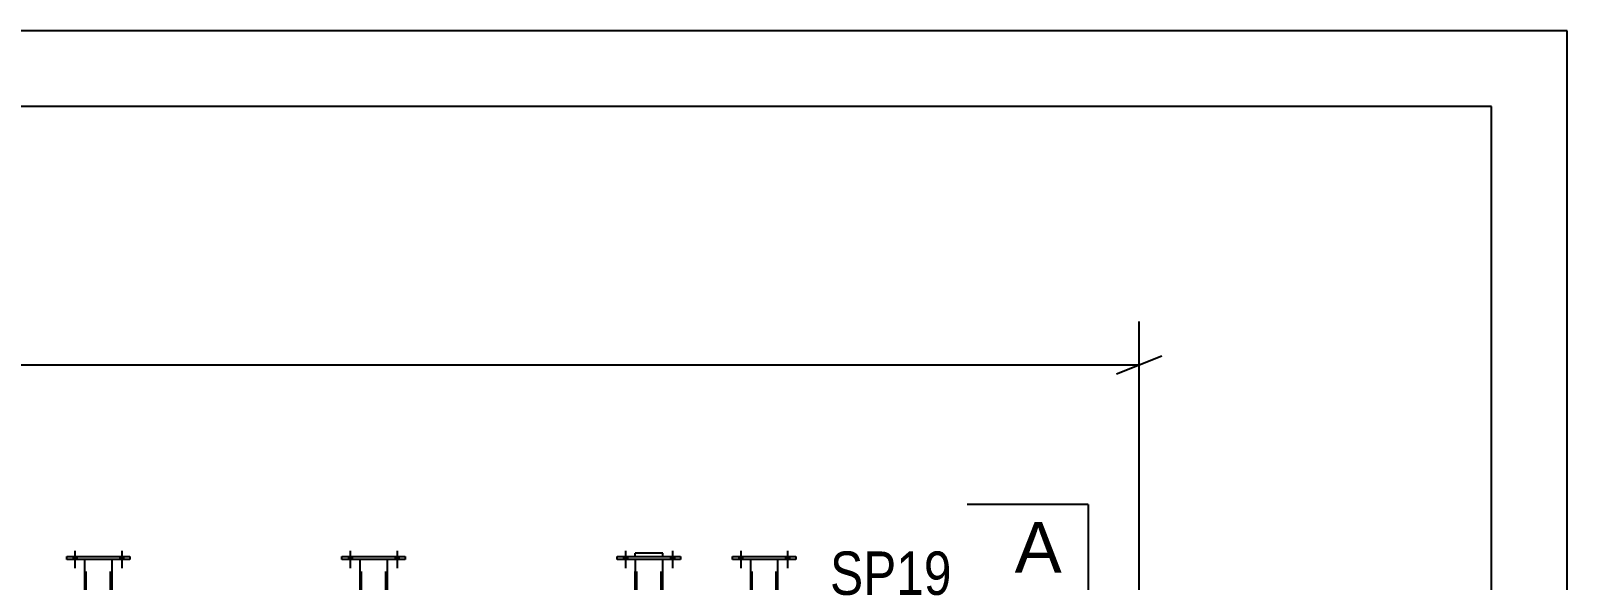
# Model space of a CAD drawing. Header units: millimetres. Extents: x -834 to 355, y -855 to -14.
# Drawn here: x 253.6 to 355, y -50.6 to -14.3 of the extents above; entities that cross this region are included whole.
import ezdxf

# ---------------------------------------------------------------- set-up
doc = ezdxf.new("R2010")
doc.units = ezdxf.units.MM
doc.linetypes.add('DXK_LINE_DOT2', pattern=[3.9198, 1.9599, -1.9599])
doc.styles.add('Arial', font='ARIAL.TTF', dxfattribs={"height": 0.2})
doc.styles.add('Arial Narrow', font='ARIALN.TTF', dxfattribs={"height": 0.2})

# ---------------------------------------------------------------- blocks, each defined once
blk = doc.blocks.new('Unknown-570384938-1134')
at = {"color": 5, "linetype": 'Continuous'}
for p, q in [((355.05, -14.33), (-833.95, -14.33)), ((355.05, -855.33), (355.05, -14.33)), ((350.05, -19.33), (-828.95, -19.33)), ((350.05, -850.33), (350.05, -19.33))]:
    blk.add_line(p, q, dxfattribs=at)
blk = doc.blocks.new('Part-570384938-11227 - 10424')
at = {"color": 7, "linetype": 'DXK_LINE_DOT2'}
for p, q in [((274.13, -49.25), (274.13, -49.04)), ((274.13, -49.04), (278.31, -49.04)), ((278.31, -49.25), (274.13, -49.25)), ((278.31, -49.04), (278.31, -49.25))]:
    blk.add_line(p, q, dxfattribs=at)
blk = doc.blocks.new('Bolt-570384938-10472 - 10424')
at = {"linetype": 'Continuous'}
for points in [[(274.8, -49.04), (274.55, -49.04), (274.55, -49.25), (274.8, -49.25)], [(274.8, -49.04), (274.55, -49.04), (274.55, -49.25), (274.8, -49.25)], [(277.89, -49.04), (277.64, -49.04), (277.64, -49.25), (277.89, -49.25)], [(277.89, -49.04), (277.64, -49.04), (277.64, -49.25), (277.89, -49.25)]]:
    blk.add_hatch(color=1, dxfattribs=at).paths.add_polyline_path(points)
at = {"color": 1, "linetype": 'Continuous'}
for p, q in [((274.68, -48.67), (274.68, -49.82)), ((274.68, -48.67), (274.68, -49.82)), ((277.77, -48.67), (277.77, -49.82)), ((277.77, -48.67), (277.77, -49.82)), ((274.55, -49.04), (274.55, -49.25)), ((274.55, -49.04), (274.55, -49.25)), ((274.8, -49.04), (274.8, -49.25)), ((274.8, -49.04), (274.8, -49.25)), ((277.64, -49.04), (277.64, -49.25)), ((277.64, -49.04), (277.64, -49.25)), ((277.89, -49.04), (277.89, -49.25)), ((277.89, -49.04), (277.89, -49.25))]:
    blk.add_line(p, q, dxfattribs=at)
blk = doc.blocks.new('Bolt-570384938-10473 - 10424')
at = {"linetype": 'Continuous'}
for points in [[(256.62, -49.04), (256.37, -49.04), (256.37, -49.25), (256.62, -49.25)], [(256.62, -49.04), (256.37, -49.04), (256.37, -49.25), (256.62, -49.25)], [(259.71, -49.04), (259.46, -49.04), (259.46, -49.25), (259.71, -49.25)], [(259.71, -49.04), (259.46, -49.04), (259.46, -49.25), (259.71, -49.25)]]:
    blk.add_hatch(color=1, dxfattribs=at).paths.add_polyline_path(points)
at = {"color": 1, "linetype": 'Continuous'}
for p, q in [((256.49, -48.67), (256.49, -49.82)), ((256.49, -48.67), (256.49, -49.82)), ((259.59, -48.67), (259.59, -49.82)), ((259.59, -48.67), (259.59, -49.82)), ((256.37, -49.04), (256.37, -49.25)), ((256.37, -49.04), (256.37, -49.25)), ((256.62, -49.04), (256.62, -49.25)), ((256.62, -49.04), (256.62, -49.25)), ((259.46, -49.04), (259.46, -49.25)), ((259.46, -49.04), (259.46, -49.25)), ((259.71, -49.04), (259.71, -49.25)), ((259.71, -49.04), (259.71, -49.25))]:
    blk.add_line(p, q, dxfattribs=at)
blk = doc.blocks.new('Bolt-570384938-11408 - 10424')
at = {"linetype": 'Continuous'}
for points in [[(300.59, -49.04), (300.34, -49.04), (300.34, -49.25), (300.59, -49.25)], [(300.59, -49.04), (300.34, -49.04), (300.34, -49.25), (300.59, -49.25)], [(303.68, -49.04), (303.43, -49.04), (303.43, -49.25), (303.68, -49.25)], [(303.68, -49.04), (303.43, -49.04), (303.43, -49.25), (303.68, -49.25)]]:
    blk.add_hatch(color=1, dxfattribs=at).paths.add_polyline_path(points)
at = {"color": 1, "linetype": 'Continuous'}
for p, q in [((300.46, -48.67), (300.46, -49.82)), ((300.46, -48.67), (300.46, -49.82)), ((303.56, -48.67), (303.56, -49.82)), ((303.56, -48.67), (303.56, -49.82)), ((300.34, -49.04), (300.34, -49.25)), ((300.34, -49.04), (300.34, -49.25)), ((300.59, -49.04), (300.59, -49.25)), ((300.59, -49.04), (300.59, -49.25)), ((303.43, -49.04), (303.43, -49.25)), ((303.43, -49.04), (303.43, -49.25)), ((303.68, -49.04), (303.68, -49.25)), ((303.68, -49.04), (303.68, -49.25))]:
    blk.add_line(p, q, dxfattribs=at)
blk = doc.blocks.new('Bolt-570384938-10510 - 10424')
at = {"linetype": 'Continuous'}
for points in [[(292.99, -49.04), (292.73, -49.04), (292.73, -49.25), (292.99, -49.25)], [(292.99, -49.04), (292.73, -49.04), (292.73, -49.25), (292.99, -49.25)], [(296.08, -49.04), (295.82, -49.04), (295.82, -49.25), (296.08, -49.25)], [(296.08, -49.04), (295.82, -49.04), (295.82, -49.25), (296.08, -49.25)]]:
    blk.add_hatch(color=1, dxfattribs=at).paths.add_polyline_path(points)
at = {"color": 1, "linetype": 'Continuous'}
for p, q in [((292.86, -48.67), (292.86, -49.82)), ((292.86, -48.67), (292.86, -49.82)), ((295.95, -48.67), (295.95, -49.82)), ((295.95, -48.67), (295.95, -49.82)), ((292.73, -49.04), (292.73, -49.25)), ((292.73, -49.04), (292.73, -49.25)), ((292.99, -49.04), (292.99, -49.25)), ((292.99, -49.04), (292.99, -49.25)), ((295.82, -49.04), (295.82, -49.25)), ((295.82, -49.04), (295.82, -49.25)), ((296.08, -49.04), (296.08, -49.25)), ((296.08, -49.04), (296.08, -49.25))]:
    blk.add_line(p, q, dxfattribs=at)
blk = doc.blocks.new('Bolt-570384938-10511 - 10424')
at = {"linetype": 'Continuous'}
for points in [[(274.8, -49.04), (274.55, -49.04), (274.55, -49.25), (274.8, -49.25)], [(274.8, -49.04), (274.55, -49.04), (274.55, -49.25), (274.8, -49.25)], [(277.89, -49.04), (277.64, -49.04), (277.64, -49.25), (277.89, -49.25)], [(277.89, -49.04), (277.64, -49.04), (277.64, -49.25), (277.89, -49.25)]]:
    blk.add_hatch(color=1, dxfattribs=at).paths.add_polyline_path(points)
at = {"color": 1, "linetype": 'Continuous'}
for p, q in [((274.68, -48.67), (274.68, -49.82)), ((274.68, -48.67), (274.68, -49.82)), ((277.77, -48.67), (277.77, -49.82)), ((277.77, -48.67), (277.77, -49.82)), ((274.55, -49.04), (274.55, -49.25)), ((274.55, -49.04), (274.55, -49.25)), ((274.8, -49.04), (274.8, -49.25)), ((274.8, -49.04), (274.8, -49.25)), ((277.64, -49.04), (277.64, -49.25)), ((277.64, -49.04), (277.64, -49.25)), ((277.89, -49.04), (277.89, -49.25)), ((277.89, -49.04), (277.89, -49.25))]:
    blk.add_line(p, q, dxfattribs=at)
blk = doc.blocks.new('Part-570384938-10703 - 10424')
at = {"color": 2, "linetype": 'Continuous'}
for p, q in [((293.49, -49.25), (293.49, -55.91)), ((295.31, -55.91), (295.31, -49.25)), ((293.49, -55.91), (295.31, -55.91))]:
    blk.add_line(p, q, dxfattribs=at)
at = {"color": 7, "linetype": 'DXK_LINE_DOT2'}
for p, q in [((295.31, -49.25), (293.49, -49.25)), ((293.49, -49.25), (293.51, -49.25)), ((293.6, -55.91), (293.6, -49.25)), ((295.2, -55.91), (295.2, -49.25)), ((295.2, -55.91), (295.18, -55.91)), ((295.18, -55.91), (295.2, -55.91)), ((295.2, -55.91), (295.2, -55.91)), ((295.2, -55.91), (295.2, -55.91))]:
    blk.add_line(p, q, dxfattribs=at)
blk = doc.blocks.new('Part-570384938-10706 - 10424')
at = {"color": 2, "linetype": 'Continuous'}
for p, q in [((292.31, -49.25), (292.31, -49.04)), ((292.31, -49.04), (296.49, -49.04)), ((296.49, -49.25), (292.31, -49.25)), ((296.49, -49.04), (296.49, -49.25))]:
    blk.add_line(p, q, dxfattribs=at)
blk = doc.blocks.new('Part-570384938-10709 - 10424')
at = {"color": 2, "linetype": 'Continuous'}
for p, q in [((295.31, -48.82), (293.49, -48.82)), ((293.49, -49.04), (293.49, -48.82)), ((295.31, -49.04), (295.31, -48.82))]:
    blk.add_line(p, q, dxfattribs=at)
at = {"color": 7, "linetype": 'DXK_LINE_DOT2'}
for p, q in [((293.49, -55.91), (293.49, -49.04)), ((293.6, -55.91), (293.6, -48.82)), ((295.2, -55.91), (295.2, -48.82)), ((295.31, -55.91), (295.31, -49.04)), ((295.31, -55.91), (293.49, -55.91))]:
    blk.add_line(p, q, dxfattribs=at)
blk = doc.blocks.new('Part-570384938-10712 - 10424')
at = {"color": 2, "linetype": 'Continuous'}
for p, q in [((275.31, -49.25), (275.31, -55.91)), ((277.13, -55.91), (277.13, -49.25)), ((275.31, -55.91), (277.13, -55.91))]:
    blk.add_line(p, q, dxfattribs=at)
at = {"color": 7, "linetype": 'DXK_LINE_DOT2'}
for p, q in [((277.13, -49.25), (275.31, -49.25)), ((275.31, -49.25), (275.33, -49.25)), ((275.42, -55.91), (275.42, -49.25)), ((277.02, -55.91), (277.02, -49.25)), ((277.01, -55.91), (277, -55.91)), ((277, -55.91), (277.01, -55.91)), ((277.01, -55.91), (277.02, -55.91)), ((277.02, -55.91), (277.01, -55.91))]:
    blk.add_line(p, q, dxfattribs=at)
blk = doc.blocks.new('Part-570384938-10715 - 10424')
at = {"color": 2, "linetype": 'Continuous'}
for p, q in [((274.13, -49.25), (274.13, -49.04)), ((274.13, -49.04), (278.31, -49.04)), ((278.31, -49.25), (274.13, -49.25)), ((278.31, -49.04), (278.31, -49.25))]:
    blk.add_line(p, q, dxfattribs=at)
blk = doc.blocks.new('Part-570384938-10718 - 10424')
at = {"color": 7, "linetype": 'DXK_LINE_DOT2'}
for p, q in [((277.13, -49.25), (275.31, -49.25)), ((275.31, -49.25), (275.31, -55.91)), ((275.33, -49.25), (275.31, -49.25)), ((275.42, -55.91), (275.42, -49.25)), ((277.02, -55.91), (277.02, -49.25)), ((277.13, -55.91), (277.13, -49.25)), ((275.31, -55.91), (277.13, -55.91))]:
    blk.add_line(p, q, dxfattribs=at)
blk = doc.blocks.new('Part-570384938-10721 - 10424')
at = {"color": 2, "linetype": 'Continuous'}
for p, q in [((257.13, -49.25), (257.13, -55.91)), ((258.95, -55.91), (258.95, -49.25)), ((257.13, -55.91), (258.95, -55.91))]:
    blk.add_line(p, q, dxfattribs=at)
at = {"color": 7, "linetype": 'DXK_LINE_DOT2'}
for p, q in [((258.95, -49.25), (257.13, -49.25)), ((257.13, -49.25), (257.15, -49.25)), ((257.24, -55.91), (257.24, -49.25)), ((258.84, -55.91), (258.84, -49.25)), ((258.83, -55.91), (258.81, -55.91)), ((258.81, -55.91), (258.83, -55.91)), ((258.83, -55.91), (258.84, -55.91)), ((258.84, -55.91), (258.83, -55.91))]:
    blk.add_line(p, q, dxfattribs=at)
blk = doc.blocks.new('Part-570384938-10724 - 10424')
at = {"color": 2, "linetype": 'Continuous'}
for p, q in [((255.95, -49.25), (255.95, -49.04)), ((255.95, -49.04), (260.13, -49.04)), ((260.13, -49.25), (255.95, -49.25)), ((260.13, -49.04), (260.13, -49.25))]:
    blk.add_line(p, q, dxfattribs=at)
blk = doc.blocks.new('Part-570384938-10727 - 10424')
at = {"color": 7, "linetype": 'DXK_LINE_DOT2'}
for p, q in [((258.95, -49.25), (257.13, -49.25)), ((257.13, -49.25), (257.13, -55.91)), ((257.15, -49.25), (257.13, -49.25)), ((257.24, -55.91), (257.24, -49.25)), ((258.84, -55.91), (258.84, -49.25)), ((258.95, -55.91), (258.95, -49.25)), ((257.13, -55.91), (258.95, -55.91))]:
    blk.add_line(p, q, dxfattribs=at)
blk = doc.blocks.new('Part-570384938-11404 - 10424')
at = {"color": 2, "linetype": 'Continuous'}
for p, q in [((301.1, -49.25), (301.1, -55.91)), ((302.92, -55.91), (302.92, -49.25)), ((301.1, -55.91), (302.92, -55.91))]:
    blk.add_line(p, q, dxfattribs=at)
at = {"color": 7, "linetype": 'DXK_LINE_DOT2'}
for p, q in [((302.92, -49.25), (301.1, -49.25)), ((301.1, -49.25), (301.12, -49.25)), ((301.21, -55.91), (301.21, -49.25)), ((302.81, -55.91), (302.81, -49.25)), ((302.8, -55.91), (302.78, -55.91)), ((302.78, -55.91), (302.8, -55.91)), ((302.8, -55.91), (302.81, -55.91)), ((302.81, -55.91), (302.8, -55.91))]:
    blk.add_line(p, q, dxfattribs=at)
blk = doc.blocks.new('Part-570384938-11407 - 10424')
at = {"color": 2, "linetype": 'Continuous'}
for p, q in [((299.92, -49.25), (299.92, -49.04)), ((299.92, -49.04), (304.1, -49.04)), ((304.1, -49.25), (299.92, -49.25)), ((304.1, -49.04), (304.1, -49.25))]:
    blk.add_line(p, q, dxfattribs=at)
blk = doc.blocks.new('Part-570384938-11411 - 10424')
at = {"color": 7, "linetype": 'DXK_LINE_DOT2'}
for p, q in [((255.95, -49.25), (255.95, -49.04)), ((255.95, -49.04), (260.13, -49.04)), ((260.13, -49.25), (255.95, -49.25)), ((260.13, -49.04), (260.13, -49.25))]:
    blk.add_line(p, q, dxfattribs=at)
blk = doc.blocks.new('Bolt-570384938-11412 - 10424')
at = {"linetype": 'Continuous'}
for points in [[(256.62, -49.04), (256.37, -49.04), (256.37, -49.25), (256.62, -49.25)], [(256.62, -49.04), (256.37, -49.04), (256.37, -49.25), (256.62, -49.25)], [(259.71, -49.04), (259.46, -49.04), (259.46, -49.25), (259.71, -49.25)], [(259.71, -49.04), (259.46, -49.04), (259.46, -49.25), (259.71, -49.25)]]:
    blk.add_hatch(color=1, dxfattribs=at).paths.add_polyline_path(points)
at = {"color": 1, "linetype": 'Continuous'}
for p, q in [((256.49, -48.67), (256.49, -49.82)), ((256.49, -48.67), (256.49, -49.82)), ((259.59, -48.67), (259.59, -49.82)), ((259.59, -48.67), (259.59, -49.82)), ((256.37, -49.04), (256.37, -49.25)), ((256.37, -49.04), (256.37, -49.25)), ((256.62, -49.04), (256.62, -49.25)), ((256.62, -49.04), (256.62, -49.25)), ((259.46, -49.04), (259.46, -49.25)), ((259.46, -49.04), (259.46, -49.25)), ((259.71, -49.04), (259.71, -49.25)), ((259.71, -49.04), (259.71, -49.25))]:
    blk.add_line(p, q, dxfattribs=at)
blk = doc.blocks.new('StraightDimension-570384938-47967 - 10424')
at = {"color": 7, "linetype": 'Continuous'}
for p, q in [((326.78, -111.73), (326.78, -33.54)), ((-21.75, -36.39), (326.78, -36.39)), ((325.28, -36.99), (328.28, -35.79))]:
    blk.add_line(p, q, dxfattribs=at)
blk = doc.blocks.new('Mark-570384938-10789 - 10424')
at = {"color": 30, "linetype": 'Continuous'}
for p, q in [((304.52, -54.28), (305.76, -52.18)), ((305.76, -52.18), (315, -52.18))]:
    blk.add_line(p, q, dxfattribs=at)
at = {"color": 0}
blk.add_wipeout([(314.4, -51.58), (314.4, -48.58), (306.36, -48.58), (306.36, -51.58)], dxfattribs=at)
blk.add_wipeout([(314.4, -51.58), (314.4, -48.58), (306.36, -48.58), (306.36, -51.58)], dxfattribs=at)
at = {"color": 3, "style": 'Arial Narrow'}
blk.add_text('SP19', height=2.863, dxfattribs=at).set_placement((306.36, -51.58))
blk = doc.blocks.new('SectionMark-570384938-11548 - 10424')
at = {"color": 6, "linetype": 'Continuous'}
for q in [(315.41, -45.62), (323.41, -53.62)]:
    blk.add_line((323.41, -45.62), q, dxfattribs=at)
at = {"color": 0, "linetype": 'Continuous'}
blk.add_wipeout([(321.66, -50.12), (321.66, -46.62), (318.55, -46.62), (318.55, -50.12)], dxfattribs=at)
at = {"color": 3, "linetype": 'Continuous', "style": 'Arial'}
blk.add_text('A', height=3.34, dxfattribs=at).set_placement((318.55, -50.12))

msp = doc.modelspace()

# ---------------------------------------------------------------- block references
for name in ['Unknown-570384938-1134', 'Bolt-570384938-10473 - 10424', 'Bolt-570384938-11412 - 10424', 'Bolt-570384938-10472 - 10424', 'Bolt-570384938-10511 - 10424', 'Bolt-570384938-10510 - 10424', 'Bolt-570384938-11408 - 10424', 'Part-570384938-10724 - 10424', 'Part-570384938-11411 - 10424', 'Part-570384938-10721 - 10424', 'Part-570384938-10727 - 10424', 'Part-570384938-11227 - 10424', 'Part-570384938-10715 - 10424', 'Part-570384938-10712 - 10424', 'Part-570384938-10718 - 10424', 'Part-570384938-10706 - 10424', 'Part-570384938-10709 - 10424', 'Part-570384938-10703 - 10424', 'Part-570384938-11407 - 10424', 'Part-570384938-11404 - 10424']:
    msp.add_blockref(name, (0, 0))

# ---------------------------------------------------------------- next in the draw order: block references
msp.add_blockref('StraightDimension-570384938-47967 - 10424', (0, 0))

# ---------------------------------------------------------------- next in the draw order: block references
msp.add_blockref('Mark-570384938-10789 - 10424', (0, 0))

# ---------------------------------------------------------------- next in the draw order: block references
msp.add_blockref('SectionMark-570384938-11548 - 10424', (0, 0))

doc.saveas('drawing.dxf')
